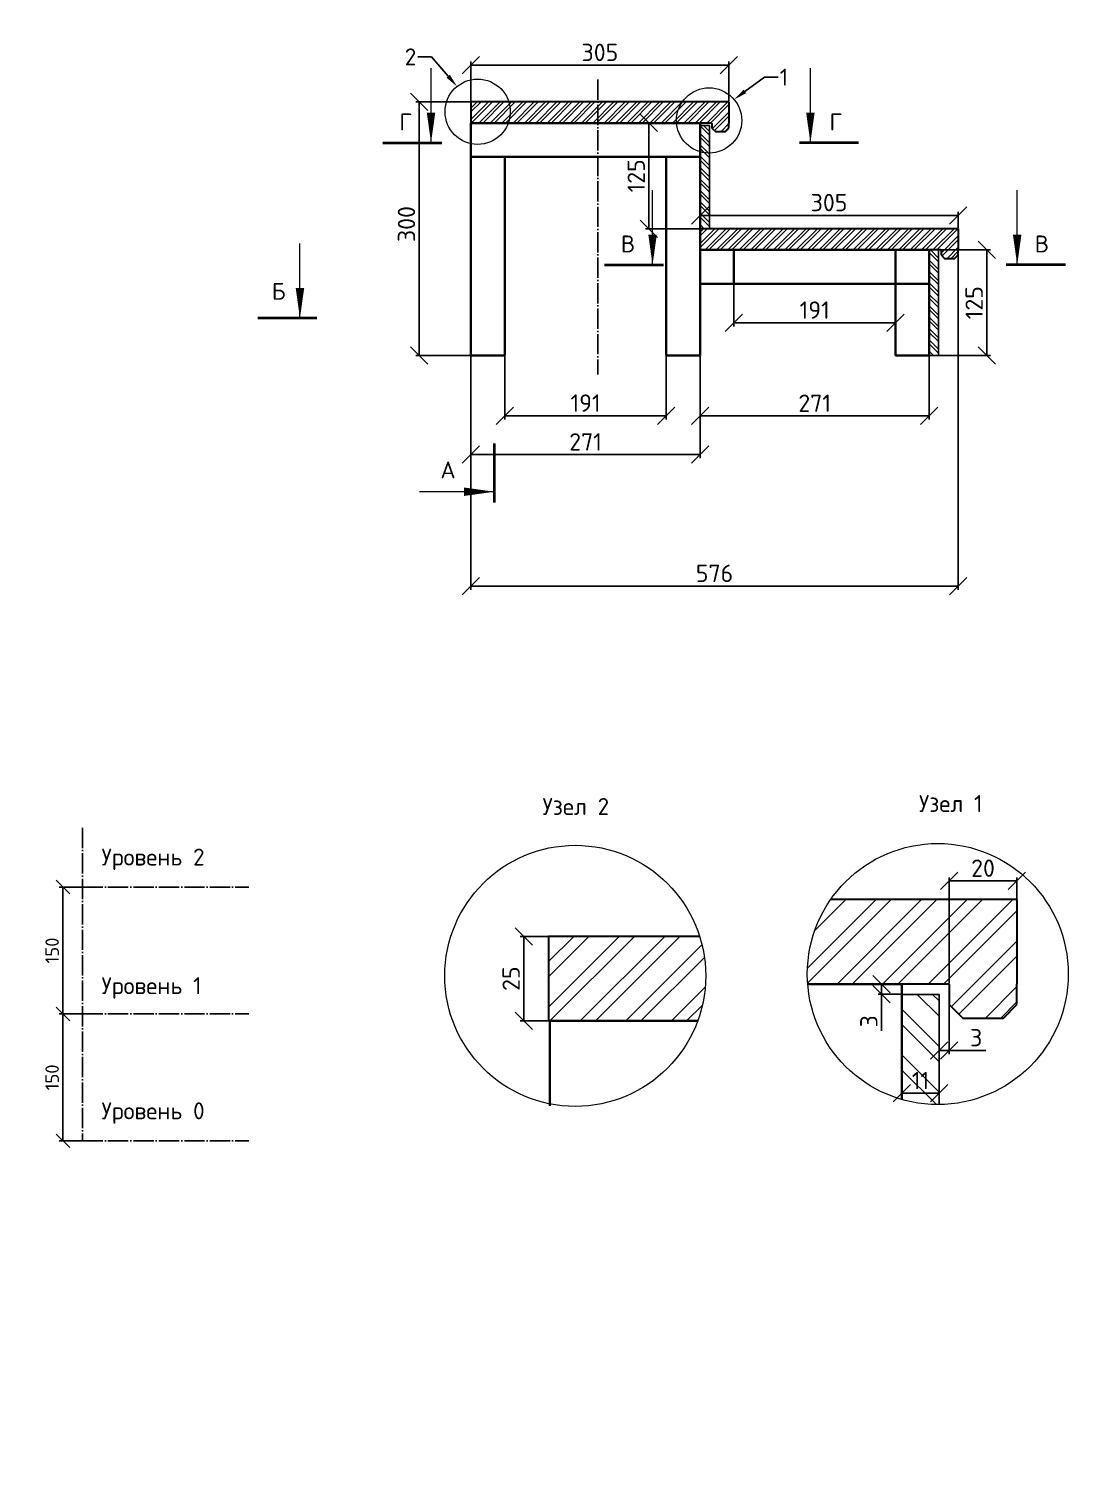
# Model space of a CAD drawing. Header units: millimetres. Extents: x 63961 to 279437, y 165795 to 374915.
# Drawn here: x 106337 to 107568, y 172571 to 174286 of the extents above; entities that cross this region are included whole.
import ezdxf
from ezdxf import colors
from ezdxf.entities.mleader import LeaderData, LeaderLine
from ezdxf.math import Vec2, Vec3

# ---------------------------------------------------------------- set-up
doc = ezdxf.new("R2010")
doc.units = ezdxf.units.MM
doc.linetypes.add('ACAD_ISO04W100', pattern=[30, 24, -3, 0, -3])
for name, color, linetype in [('Доска МПК 11х145х3000', 32, 'Continuous'), ('Заливка доски', 32, 'Continuous'), ('Заливка ступени', 52, 'Continuous'), ('Оси', 120, 'ACAD_ISO04W100')]:
    doc.layers.add(name, color=color, linetype=linetype)
for name, color, linetype, lineweight in [('Профиль 40x40', 220, 'Continuous', 35), ('Размеры', 150, 'Continuous', 0), ('Ступень СМ305', 52, 'Continuous', 30)]:
    doc.layers.add(name, color=color, linetype=linetype, lineweight=lineweight)
doc.styles.get("Standard").update_dxf_attribs({"font": 'isocpeur.ttf'})
doc.dimstyles.new('Копия Аннотативный', dxfattribs={"dimscale": 0, "dimtxt": 20.5, "dimasz": 20.5, "dimexe": 4.25, "dimexo": 0.625, "dimgap": 4.625, "dimtad": 1, "dimtxsty": 'Standard', "dimblk": 'OBLIQUE', "dimcen": 20.5, "dimclrd": 256, "dimclrt": 256, "dimadec": 0, "dimazin": 0, "dimtfac": 1, "dimtmove": 0, "dimatfit": 3, "dimfxl": 1, "dimtfillclr": 4, "dimarcsym": 0})

# ---------------------------------------------------------------- blocks, each defined once
blk = doc.blocks.new('Ступень из ДПК CM 305')
at = {"layer": 'Ступень СМ305'}
for p, q in [((103547.4, 186120.8), (103242.4, 186120.8)), ((103242.4, 186120.8), (103242.4, 186095.8)), ((103547.4, 186120.8), (103547.4, 186095.8)), ((103527.4, 186095.8), (103242.4, 186095.8)), ((103527.4, 186095.8), (103524.4, 186095.8)), ((103527.4, 186095.8), (103527.4, 186089.8)), ((103547.4, 186089.8), (103547.4, 186095.8)), ((103527.4, 186089.8), (103531.4, 186085.8)), ((103531.4, 186085.8), (103543.4, 186085.8)), ((103543.4, 186085.8), (103547.4, 186089.8))]:
    blk.add_line(p, q, dxfattribs=at)
blk = doc.blocks.new('_Oblique')
at = {"color": 0, "linetype": 'ByBlock', "lineweight": -2}
blk.add_line((-0.5, -0.5), (0.5, 0.5), dxfattribs=at)
blk = doc.blocks.new('*D19')
at = {"layer": 'Defpoints', "color": 0, "transparency": 16777216}
for p in [(106859.3, 174200.2), (106798.1, 173900.2), (106859.3, 173900.2)]:
    blk.add_point(p, dxfattribs=at)
at = {"layer": 'Размеры', "color": 0, "lineweight": -2, "transparency": 16777216}
for p, q in [((106858.7, 174200.2), (106793.9, 174200.2)), ((106858.7, 173900.2), (106793.9, 173900.2))]:
    blk.add_line(p, q, dxfattribs=at)
at = {"layer": 'Размеры', "lineweight": -2, "transparency": 16777216}
blk.add_line((106798.1, 174200.2), (106798.1, 173900.2), dxfattribs=at)
at = {"layer": 'Размеры', "lineweight": -2, "transparency": 16777216, "xscale": 20.5, "yscale": 20.5, "zscale": 20.5}
for p, rotation in [((106798.1, 174200.2), 90), ((106798.1, 173900.2), 270)]:
    blk.add_blockref('_Oblique', p, dxfattribs=dict(at, rotation=rotation))
at = {"layer": 'Размеры', "transparency": 16777216, "insert": (106783, 174055.7), "char_height": 20.5, "attachment_point": 5, "rotation": 90}
blk.add_mtext('300', dxfattribs=at)
blk = doc.blocks.new('*D20')
at = {"layer": 'Defpoints', "color": 0, "transparency": 16777216}
for p in [(107164.3, 174243.5), (106859.3, 174200.2), (107164.3, 174200.2)]:
    blk.add_point(p, dxfattribs=at)
at = {"layer": 'Размеры', "color": 0, "lineweight": -2, "transparency": 16777216}
for p, q in [((106859.3, 174200.8), (106859.3, 174247.8)), ((107164.3, 174200.8), (107164.3, 174247.8))]:
    blk.add_line(p, q, dxfattribs=at)
at = {"layer": 'Размеры', "lineweight": -2, "transparency": 16777216}
blk.add_line((106859.3, 174243.5), (107164.3, 174243.5), dxfattribs=at)
at = {"layer": 'Размеры', "lineweight": -2, "transparency": 16777216, "xscale": 20.5, "yscale": 20.5, "zscale": 20.5, "rotation": 180}
blk.add_blockref('_Oblique', (106859.3, 174243.5), dxfattribs=at)
at = {"layer": 'Размеры', "lineweight": -2, "transparency": 16777216, "xscale": 20.5, "yscale": 20.5, "zscale": 20.5}
blk.add_blockref('_Oblique', (107164.3, 174243.5), dxfattribs=at)
at = {"layer": 'Размеры', "transparency": 16777216, "insert": (107011.8, 174258.6), "char_height": 20.5, "attachment_point": 5}
blk.add_mtext('305', dxfattribs=at)
blk = doc.blocks.new('*D21')
at = {"layer": 'Defpoints', "color": 0, "transparency": 16777216}
for p in [(107435.3, 174066), (107130.3, 174050.2), (107435.3, 174050.2)]:
    blk.add_point(p, dxfattribs=at)
at = {"layer": 'Размеры', "color": 0, "lineweight": -2, "transparency": 16777216}
for p, q in [((107130.3, 174050.8), (107130.3, 174070.3)), ((107435.3, 174050.8), (107435.3, 174070.3))]:
    blk.add_line(p, q, dxfattribs=at)
at = {"layer": 'Размеры', "lineweight": -2, "transparency": 16777216}
blk.add_line((107130.3, 174066), (107435.3, 174066), dxfattribs=at)
at = {"layer": 'Размеры', "lineweight": -2, "transparency": 16777216, "xscale": 20.5, "yscale": 20.5, "zscale": 20.5, "rotation": 180}
blk.add_blockref('_Oblique', (107130.3, 174066), dxfattribs=at)
at = {"layer": 'Размеры', "lineweight": -2, "transparency": 16777216, "xscale": 20.5, "yscale": 20.5, "zscale": 20.5}
blk.add_blockref('_Oblique', (107435.3, 174066), dxfattribs=at)
at = {"layer": 'Размеры', "transparency": 16777216, "insert": (107282.8, 174081.1), "char_height": 20.5, "attachment_point": 5}
blk.add_mtext('305', dxfattribs=at)
blk = doc.blocks.new('*D22')
at = {"layer": 'Defpoints', "color": 0, "transparency": 16777216}
for p in [(107401.3, 174025.2), (107401.3, 173900.2), (107469.5, 173900.2)]:
    blk.add_point(p, dxfattribs=at)
at = {"layer": 'Размеры', "color": 0, "lineweight": -2, "transparency": 16777216}
for p, q in [((107401.9, 174025.2), (107473.8, 174025.2)), ((107401.9, 173900.2), (107473.8, 173900.2))]:
    blk.add_line(p, q, dxfattribs=at)
at = {"layer": 'Размеры', "lineweight": -2, "transparency": 16777216}
blk.add_line((107469.5, 174025.2), (107469.5, 173900.2), dxfattribs=at)
at = {"layer": 'Размеры', "lineweight": -2, "transparency": 16777216, "xscale": 20.5, "yscale": 20.5, "zscale": 20.5}
for p, rotation in [((107469.5, 174025.2), 90), ((107469.5, 173900.2), 270)]:
    blk.add_blockref('_Oblique', p, dxfattribs=dict(at, rotation=rotation))
at = {"layer": 'Размеры', "transparency": 16777216, "insert": (107454.4, 173962.7), "char_height": 20.5, "attachment_point": 5, "rotation": 90}
blk.add_mtext('125', dxfattribs=at)
blk = doc.blocks.new('*D23')
at = {"layer": 'Defpoints', "color": 0, "transparency": 16777216}
for p in [(107130.3, 174175.2), (107069.7, 174050.2), (107130.3, 174050.2)]:
    blk.add_point(p, dxfattribs=at)
at = {"layer": 'Размеры', "color": 0, "lineweight": -2, "transparency": 16777216}
for p, q in [((107129.7, 174175.2), (107065.5, 174175.2)), ((107129.7, 174050.2), (107065.5, 174050.2))]:
    blk.add_line(p, q, dxfattribs=at)
at = {"layer": 'Размеры', "lineweight": -2, "transparency": 16777216}
blk.add_line((107069.7, 174175.2), (107069.7, 174050.2), dxfattribs=at)
at = {"layer": 'Размеры', "lineweight": -2, "transparency": 16777216, "xscale": 20.5, "yscale": 20.5, "zscale": 20.5}
for p, rotation in [((107069.7, 174175.2), 90), ((107069.7, 174050.2), 270)]:
    blk.add_blockref('_Oblique', p, dxfattribs=dict(at, rotation=rotation))
at = {"layer": 'Размеры', "transparency": 16777216, "insert": (107054.7, 174112.7), "char_height": 20.5, "attachment_point": 5, "rotation": 90}
blk.add_mtext('125', dxfattribs=at)
blk = doc.blocks.new('*D24')
at = {"layer": 'Defpoints', "color": 0, "transparency": 16777216}
for p in [(107345, 173145.2), (107368.9, 173157.2), (107368.9, 173145.2)]:
    blk.add_point(p, dxfattribs=at)
at = {"layer": 'Размеры', "color": 0, "lineweight": -2, "transparency": 16777216}
for p, q in [((107368.3, 173157.2), (107340.7, 173157.2)), ((107368.3, 173145.2), (107340.7, 173145.2))]:
    blk.add_line(p, q, dxfattribs=at)
at = {"layer": 'Размеры', "lineweight": -2, "transparency": 16777216}
for p, q in [((107345, 173157.2), (107345, 173145.2)), ((107345, 173145.2), (107345, 173102))]:
    blk.add_line(p, q, dxfattribs=at)
at = {"layer": 'Размеры', "lineweight": -2, "transparency": 16777216, "xscale": 20.5, "yscale": 20.5, "zscale": 20.5}
for p, rotation in [((107345, 173157.2), 90), ((107345, 173145.2), 270)]:
    blk.add_blockref('_Oblique', p, dxfattribs=dict(at, rotation=rotation))
at = {"layer": 'Размеры', "transparency": 16777216, "insert": (107329.9, 173113.3), "char_height": 20.5, "attachment_point": 5, "rotation": 90}
blk.add_mtext('3', dxfattribs=at)
blk = doc.blocks.new('*D38')
at = {"layer": 'Defpoints', "color": 0, "transparency": 16777216}
for p in [(107412.9, 173145.2), (107424.9, 173145.2), (107424.9, 173078.9)]:
    blk.add_point(p, dxfattribs=at)
at = {"layer": 'Размеры', "color": 0, "lineweight": -2, "transparency": 16777216}
for p, q in [((107412.9, 173144.5), (107412.9, 173074.6)), ((107424.9, 173144.5), (107424.9, 173074.6))]:
    blk.add_line(p, q, dxfattribs=at)
at = {"layer": 'Размеры', "lineweight": -2, "transparency": 16777216}
for p, q in [((107412.9, 173078.9), (107424.9, 173078.9)), ((107424.9, 173078.9), (107468.1, 173078.9))]:
    blk.add_line(p, q, dxfattribs=at)
at = {"layer": 'Размеры', "lineweight": -2, "transparency": 16777216, "xscale": 20.5, "yscale": 20.5, "zscale": 20.5, "rotation": 180}
blk.add_blockref('_Oblique', (107412.9, 173078.9), dxfattribs=at)
at = {"layer": 'Размеры', "lineweight": -2, "transparency": 16777216, "xscale": 20.5, "yscale": 20.5, "zscale": 20.5}
blk.add_blockref('_Oblique', (107424.9, 173078.9), dxfattribs=at)
at = {"layer": 'Размеры', "transparency": 16777216, "insert": (107456.8, 173094), "char_height": 20.5, "attachment_point": 5}
blk.add_mtext('3', dxfattribs=at)
blk = doc.blocks.new('*D39')
at = {"layer": 'Defpoints', "color": 0, "transparency": 16777216}
for p in [(106921.9, 173213.7), (106951, 173213.7), (106951, 173113.7)]:
    blk.add_point(p, dxfattribs=at)
at = {"layer": 'Размеры', "color": 0, "lineweight": -2, "transparency": 16777216}
for p, q in [((106950.4, 173213.7), (106917.6, 173213.7)), ((106950.4, 173113.7), (106917.6, 173113.7))]:
    blk.add_line(p, q, dxfattribs=at)
at = {"layer": 'Размеры', "lineweight": -2, "transparency": 16777216}
blk.add_line((106921.9, 173113.7), (106921.9, 173213.7), dxfattribs=at)
at = {"layer": 'Размеры', "lineweight": -2, "transparency": 16777216, "xscale": 20.5, "yscale": 20.5, "zscale": 20.5}
for p, rotation in [((106921.9, 173213.7), 90), ((106921.9, 173113.7), 270)]:
    blk.add_blockref('_Oblique', p, dxfattribs=dict(at, rotation=rotation))
at = {"layer": 'Размеры', "transparency": 16777216, "insert": (106906.8, 173163.7), "char_height": 20.5, "attachment_point": 5, "rotation": 90}
blk.add_mtext('25', dxfattribs=at)
blk = doc.blocks.new('*D40')
at = {"layer": 'Defpoints', "color": 0, "transparency": 16777216}
for p in [(107424.9, 173279.2), (107504.9, 173257.2), (107424.9, 173157.2)]:
    blk.add_point(p, dxfattribs=at)
at = {"layer": 'Размеры', "color": 0, "lineweight": -2, "transparency": 16777216}
for p, q in [((107424.9, 173157.8), (107424.9, 173283.4)), ((107504.9, 173257.8), (107504.9, 173283.4))]:
    blk.add_line(p, q, dxfattribs=at)
at = {"layer": 'Размеры', "lineweight": -2, "transparency": 16777216}
blk.add_line((107504.9, 173279.2), (107424.9, 173279.2), dxfattribs=at)
at = {"layer": 'Размеры', "lineweight": -2, "transparency": 16777216, "xscale": 20.5, "yscale": 20.5, "zscale": 20.5, "rotation": 180}
blk.add_blockref('_Oblique', (107424.9, 173279.2), dxfattribs=at)
at = {"layer": 'Размеры', "lineweight": -2, "transparency": 16777216, "xscale": 20.5, "yscale": 20.5, "zscale": 20.5}
blk.add_blockref('_Oblique', (107504.9, 173279.2), dxfattribs=at)
at = {"layer": 'Размеры', "transparency": 16777216, "insert": (107464.9, 173294.3), "char_height": 20.5, "attachment_point": 5}
blk.add_mtext('20', dxfattribs=at)
blk = doc.blocks.new('*D41')
at = {"layer": 'Defpoints', "color": 0, "transparency": 16777216}
for p in [(107412.9, 173028.4), (107368.9, 173020.8), (107412.9, 173020.5)]:
    blk.add_point(p, dxfattribs=at)
at = {"layer": 'Размеры', "color": 0, "lineweight": -2, "transparency": 16777216}
for p, q in [((107368.9, 173021.4), (107368.9, 173032.6)), ((107412.9, 173021.1), (107412.9, 173032.6))]:
    blk.add_line(p, q, dxfattribs=at)
at = {"layer": 'Размеры', "lineweight": -2, "transparency": 16777216}
blk.add_line((107368.9, 173028.4), (107412.9, 173028.4), dxfattribs=at)
at = {"layer": 'Размеры', "lineweight": -2, "transparency": 16777216, "xscale": 20.5, "yscale": 20.5, "zscale": 20.5, "rotation": 180}
blk.add_blockref('_Oblique', (107368.9, 173028.4), dxfattribs=at)
at = {"layer": 'Размеры', "lineweight": -2, "transparency": 16777216, "xscale": 20.5, "yscale": 20.5, "zscale": 20.5}
blk.add_blockref('_Oblique', (107412.9, 173028.4), dxfattribs=at)
at = {"layer": 'Размеры', "transparency": 16777216, "insert": (107390.9, 173043.3), "char_height": 20.5, "attachment_point": 5}
blk.add_mtext('11', dxfattribs=at)
blk = doc.blocks.new('*D42')
at = {"layer": 'Defpoints', "color": 0, "transparency": 16777216}
for p in [(106899.3, 173900.2), (107090.3, 173900.2), (107090.3, 173829)]:
    blk.add_point(p, dxfattribs=at)
at = {"layer": 'Размеры', "color": 0, "lineweight": -2, "transparency": 16777216}
for p, q in [((106899.3, 173899.5), (106899.3, 173824.7)), ((107090.3, 173899.5), (107090.3, 173824.7))]:
    blk.add_line(p, q, dxfattribs=at)
at = {"layer": 'Размеры', "lineweight": -2, "transparency": 16777216}
blk.add_line((106899.3, 173829), (107090.3, 173829), dxfattribs=at)
at = {"layer": 'Размеры', "lineweight": -2, "transparency": 16777216, "xscale": 20.5, "yscale": 20.5, "zscale": 20.5, "rotation": 180}
blk.add_blockref('_Oblique', (106899.3, 173829), dxfattribs=at)
at = {"layer": 'Размеры', "lineweight": -2, "transparency": 16777216, "xscale": 20.5, "yscale": 20.5, "zscale": 20.5}
blk.add_blockref('_Oblique', (107090.3, 173829), dxfattribs=at)
at = {"layer": 'Размеры', "transparency": 16777216, "insert": (106994.8, 173844.1), "char_height": 20.5, "attachment_point": 5}
blk.add_mtext('191', dxfattribs=at)
blk = doc.blocks.new('*D27')
at = {"layer": 'Defpoints', "color": 0, "transparency": 16777216}
for p in [(107435.3, 174050.2), (106859.3, 173900.2), (107435.3, 173627.7)]:
    blk.add_point(p, dxfattribs=at)
at = {"layer": 'Размеры', "color": 0, "lineweight": -2, "transparency": 16777216}
for p, q in [((107435.3, 174049.5), (107435.3, 173623.4)), ((106859.3, 173899.5), (106859.3, 173623.4))]:
    blk.add_line(p, q, dxfattribs=at)
at = {"layer": 'Размеры', "lineweight": -2, "transparency": 16777216}
blk.add_line((106859.3, 173627.7), (107435.3, 173627.7), dxfattribs=at)
at = {"layer": 'Размеры', "lineweight": -2, "transparency": 16777216, "xscale": 20.5, "yscale": 20.5, "zscale": 20.5, "rotation": 180}
blk.add_blockref('_Oblique', (106859.3, 173627.7), dxfattribs=at)
at = {"layer": 'Размеры', "lineweight": -2, "transparency": 16777216, "xscale": 20.5, "yscale": 20.5, "zscale": 20.5}
blk.add_blockref('_Oblique', (107435.3, 173627.7), dxfattribs=at)
at = {"layer": 'Размеры', "transparency": 16777216, "insert": (107147.3, 173642.8), "char_height": 20.5, "attachment_point": 5}
blk.add_mtext('576', dxfattribs=at)
blk = doc.blocks.new('*D28')
at = {"layer": 'Defpoints', "color": 0, "transparency": 16777216}
for p in [(107130.3, 173900.2), (107401.3, 173900.2), (107401.3, 173829)]:
    blk.add_point(p, dxfattribs=at)
at = {"layer": 'Размеры', "color": 0, "lineweight": -2, "transparency": 16777216}
for p, q in [((107130.3, 173899.5), (107130.3, 173824.7)), ((107401.3, 173899.5), (107401.3, 173824.7))]:
    blk.add_line(p, q, dxfattribs=at)
at = {"layer": 'Размеры', "lineweight": -2, "transparency": 16777216}
blk.add_line((107130.3, 173829), (107401.3, 173829), dxfattribs=at)
at = {"layer": 'Размеры', "lineweight": -2, "transparency": 16777216, "xscale": 20.5, "yscale": 20.5, "zscale": 20.5, "rotation": 180}
blk.add_blockref('_Oblique', (107130.3, 173829), dxfattribs=at)
at = {"layer": 'Размеры', "lineweight": -2, "transparency": 16777216, "xscale": 20.5, "yscale": 20.5, "zscale": 20.5}
blk.add_blockref('_Oblique', (107401.3, 173829), dxfattribs=at)
at = {"layer": 'Размеры', "transparency": 16777216, "insert": (107265.8, 173843.9), "char_height": 20.5, "attachment_point": 5}
blk.add_mtext('271', dxfattribs=at)
blk = doc.blocks.new('*D34')
at = {"layer": 'Defpoints', "color": 0, "transparency": 16777216}
for p in [(106399.9, 173272), (106376.7, 173122), (106399.9, 173122)]:
    blk.add_point(p, dxfattribs=at)
at = {"layer": 'Размеры', "color": 0, "lineweight": -2, "transparency": 16777216}
for p, q in [((106399.2, 173272), (106372.4, 173272)), ((106399.2, 173122), (106372.4, 173122))]:
    blk.add_line(p, q, dxfattribs=at)
at = {"layer": 'Размеры', "lineweight": -2, "transparency": 16777216}
blk.add_line((106376.7, 173272), (106376.7, 173122), dxfattribs=at)
at = {"layer": 'Размеры', "lineweight": -2, "transparency": 16777216, "xscale": 16, "yscale": 16, "zscale": 16}
for p, rotation in [((106376.7, 173272), 90), ((106376.7, 173122), 270)]:
    blk.add_blockref('_Oblique', p, dxfattribs=dict(at, rotation=rotation))
at = {"layer": 'Размеры', "transparency": 16777216, "insert": (106363.9, 173197), "char_height": 16, "attachment_point": 5, "rotation": 90}
blk.add_mtext('150', dxfattribs=at)
blk = doc.blocks.new('*D35')
at = {"layer": 'Defpoints', "color": 0, "transparency": 16777216}
for p in [(106399.2, 173122), (106376.7, 172972), (106399.9, 172972)]:
    blk.add_point(p, dxfattribs=at)
at = {"layer": 'Размеры', "color": 0, "lineweight": -2, "transparency": 16777216}
for p, q in [((106398.6, 173122), (106372.4, 173122)), ((106399.2, 172972), (106372.4, 172972))]:
    blk.add_line(p, q, dxfattribs=at)
at = {"layer": 'Размеры', "lineweight": -2, "transparency": 16777216}
blk.add_line((106376.7, 173122), (106376.7, 172972), dxfattribs=at)
at = {"layer": 'Размеры', "lineweight": -2, "transparency": 16777216, "xscale": 16, "yscale": 16, "zscale": 16}
for p, rotation in [((106376.7, 173122), 90), ((106376.7, 172972), 270)]:
    blk.add_blockref('_Oblique', p, dxfattribs=dict(at, rotation=rotation))
at = {"layer": 'Размеры', "transparency": 16777216, "insert": (106363.9, 173047), "char_height": 16, "attachment_point": 5, "rotation": 90}
blk.add_mtext('150', dxfattribs=at)
blk = doc.blocks.new('*D37')
at = {"layer": 'Defpoints', "color": 0, "transparency": 16777216}
for p in [(106859.3, 173900.2), (107130.3, 173900.2), (107130.3, 173783.3)]:
    blk.add_point(p, dxfattribs=at)
at = {"layer": 'Размеры', "color": 0, "lineweight": -2, "transparency": 16777216}
for p, q in [((106859.3, 173899.5), (106859.3, 173779.1)), ((107130.3, 173899.5), (107130.3, 173779.1))]:
    blk.add_line(p, q, dxfattribs=at)
at = {"layer": 'Размеры', "lineweight": -2, "transparency": 16777216}
blk.add_line((106859.3, 173783.3), (107130.3, 173783.3), dxfattribs=at)
at = {"layer": 'Размеры', "lineweight": -2, "transparency": 16777216, "xscale": 20.5, "yscale": 20.5, "zscale": 20.5, "rotation": 180}
blk.add_blockref('_Oblique', (106859.3, 173783.3), dxfattribs=at)
at = {"layer": 'Размеры', "lineweight": -2, "transparency": 16777216, "xscale": 20.5, "yscale": 20.5, "zscale": 20.5}
blk.add_blockref('_Oblique', (107130.3, 173783.3), dxfattribs=at)
at = {"layer": 'Размеры', "transparency": 16777216, "insert": (106994.8, 173798.2), "char_height": 20.5, "attachment_point": 5}
blk.add_mtext('271', dxfattribs=at)
blk = doc.blocks.new('*D118')
at = {"layer": 'Defpoints', "color": 0, "transparency": 16777216}
for p in [(107170.3, 173985.2), (107361.3, 173985.2), (107361.3, 173938.9)]:
    blk.add_point(p, dxfattribs=at)
at = {"layer": 'Размеры', "color": 0, "lineweight": -2, "transparency": 16777216}
for p, q in [((107170.3, 173984.5), (107170.3, 173934.6)), ((107361.3, 173984.5), (107361.3, 173934.6))]:
    blk.add_line(p, q, dxfattribs=at)
at = {"layer": 'Размеры', "lineweight": -2, "transparency": 16777216}
blk.add_line((107170.3, 173938.9), (107361.3, 173938.9), dxfattribs=at)
at = {"layer": 'Размеры', "lineweight": -2, "transparency": 16777216, "xscale": 20.5, "yscale": 20.5, "zscale": 20.5, "rotation": 180}
blk.add_blockref('_Oblique', (107170.3, 173938.9), dxfattribs=at)
at = {"layer": 'Размеры', "lineweight": -2, "transparency": 16777216, "xscale": 20.5, "yscale": 20.5, "zscale": 20.5}
blk.add_blockref('_Oblique', (107361.3, 173938.9), dxfattribs=at)
at = {"layer": 'Размеры', "transparency": 16777216, "insert": (107265.8, 173954), "char_height": 20.5, "attachment_point": 5}
blk.add_mtext('191', dxfattribs=at)

msp = doc.modelspace()

# ---------------------------------------------------------------- hatches: boundary and pattern name
at = {"layer": 'Заливка доски'}
h = msp.add_hatch(dxfattribs=at)
h.set_pattern_fill('ANSI32', color=256, angle=90)
h.paths.add_polyline_path([(104765.469, 173243.952), (104754.469, 173243.952), (104754.469, 172971.952), (104765.469, 172971.952)])
h.paths.add_polyline_path([(106254.469, 173243.952), (106243.469, 173243.952), (106243.469, 172971.952), (106254.469, 172971.952)])
h.paths.add_polyline_path([(106993.256, 174900.297), (107795.671, 174900.297), (107795.671, 174941.511), (106993.256, 174941.511)], flags=9)
h.paths.add_polyline_path([(106990.243, 175484.116), (107792.658, 175484.116), (107792.658, 175525.331), (106990.243, 175525.331)], flags=9)
h.paths.add_polyline_path([(105703.941, 170385.078), (108384.923, 170385.078), (108384.923, 170804.551), (105703.941, 170804.551)], flags=9)
h.paths.add_polyline_path([(105720.086, 170083.213), (105799.431, 170083.213), (105799.431, 170144.195), (105720.086, 170144.195)], flags=9)
h.paths.add_polyline_path([(108459.569, 169649.009), (108640.423, 169649.009), (108640.423, 169734.785), (108459.569, 169734.785)], flags=9)
h.paths.add_polyline_path([(107068.373, 169920.708), (108392.127, 169920.708), (108392.127, 170094.438), (107068.373, 170094.438)], flags=9)
h.paths.add_polyline_path([(107970.16, 169645.573), (108050.34, 169645.573), (108050.34, 169729.573), (107970.16, 169729.573)], flags=9)
h.paths.add_polyline_path([(106977.208, 169621.74), (107683.292, 169621.74), (107683.292, 169736.788), (106977.208, 169736.788)], flags=9)
h.paths.add_polyline_path([(108042.777, 169340.187), (108512.395, 169340.187), (108512.395, 169417.909), (108042.777, 169417.909)], flags=9)
h.paths.add_polyline_path([(106610.12, 169576.679), (106770.379, 169576.679), (106770.379, 169637.948), (106610.12, 169637.948)], flags=9)
h.paths.add_polyline_path([(106610.12, 169656.679), (106770.379, 169656.679), (106770.379, 169717.948), (106610.12, 169717.948)], flags=9)
h.paths.add_polyline_path([(106025.103, 169573.836), (106345.173, 169573.836), (106345.173, 169628.72), (106025.103, 169628.72)], flags=9)
h.paths.add_polyline_path([(106022.604, 169641.343), (106341.091, 169641.343), (106341.091, 169711.219), (106022.604, 169711.219)], flags=9)
h.paths.add_polyline_path([(105187.62, 175487.311), (105743.063, 175487.311), (105743.063, 175528.526), (105187.62, 175528.526)], flags=9)
h.paths.add_polyline_path([(105237.395, 174998.596), (105792.265, 174998.596), (105792.265, 175039.81), (105237.395, 175039.81)], flags=9)
h.paths.add_polyline_path([(107029.518, 174011.252), (107058.153, 174011.252), (107058.153, 174052.466), (107029.518, 174052.466)], flags=9)
h.paths.add_polyline_path([(106769.546, 174155.525), (106798.468, 174155.525), (106798.468, 174196.739), (106769.546, 174196.739)], flags=9)
h.paths.add_polyline_path([(107275.268, 174155.525), (107304.191, 174155.525), (107304.191, 174196.739), (107275.268, 174196.739)], flags=9)
h.paths.add_polyline_path([(107520.652, 174011.252), (107549.287, 174011.252), (107549.287, 174052.466), (107520.652, 174052.466)], flags=9)
h.paths.add_polyline_path([(105237.995, 174257.073), (105792.265, 174257.073), (105792.265, 174298.287), (105237.995, 174298.287)], flags=9)
h.paths.add_polyline_path([(107597.8, 173953.924), (107626.136, 173953.924), (107626.136, 173995.139), (107597.8, 173995.139)], flags=9)
h.paths.add_polyline_path([(106617.763, 173955.32), (106646.099, 173955.32), (106646.099, 173996.534), (106617.763, 173996.534)], flags=9)
h.paths.add_polyline_path([(106415.915, 172985.499), (106561.229, 172985.499), (106561.229, 173023.95), (106415.915, 173023.95)], flags=9)
h.paths.add_polyline_path([(106415.915, 173133.426), (106561.229, 173133.426), (106561.229, 173171.877), (106415.915, 173171.877)], flags=9)
h.paths.add_polyline_path([(106415.915, 173285.499), (106561.229, 173285.499), (106561.229, 173323.95), (106415.915, 173323.95)], flags=9)
h.paths.add_polyline_path([(106817.433, 173744.139), (106846.151, 173744.139), (106846.151, 173785.353), (106817.433, 173785.353)], flags=9)
h.paths.add_polyline_path([(106814.183, 174355.13), (106842.901, 174355.13), (106842.901, 174396.345), (106814.183, 174396.345)], flags=9)
h.paths.add_polyline_path([(105381.883, 173429.597), (105537.176, 173429.597), (105537.176, 173470.811), (105381.883, 173470.811)], flags=9)
h.paths.add_polyline_path([(107378.716, 173349.692), (107474.419, 173349.692), (107474.419, 173390.906), (107378.716, 173390.906)], flags=9)
h.paths.add_polyline_path([(106933.479, 173346.201), (107029.181, 173346.201), (107029.181, 173387.415), (106933.479, 173387.415)], flags=9)
h.paths.add_polyline_path([(107108.394, 174317.702), (107251.586, 174317.702), (107251.586, 174357.238), (107108.394, 174357.238)], flags=9)
h.paths.add_polyline_path([(107675.317, 173913.703), (107820.631, 173913.703), (107820.631, 173952.155), (107675.317, 173952.155)], flags=9)
h.paths.add_polyline_path([(107675.317, 174061.63), (107820.631, 174061.63), (107820.631, 174100.081), (107675.317, 174100.081)], flags=9)
h.paths.add_polyline_path([(107675.317, 174213.703), (107820.631, 174213.703), (107820.631, 174252.155), (107675.317, 174252.155)], flags=9)
h.paths.add_polyline_path([(108357.089, 169499.188), (108543.411, 169499.188), (108543.411, 169555.33), (108357.089, 169555.33)], flags=9)
h.paths.add_polyline_path([(107985.04, 169499.188), (108115.459, 169499.188), (108115.459, 169555.33), (107985.04, 169555.33)], flags=9)
h.paths.add_polyline_path([(108426.706, 169819), (108665.793, 169819), (108665.793, 169876.421), (108426.706, 169876.421)], flags=9)
h.paths.add_polyline_path([(108181.191, 169819.22), (108351.309, 169819.22), (108351.309, 169875.323), (108181.191, 169875.323)], flags=9)
h.paths.add_polyline_path([(107950.751, 169819.188), (108069.749, 169819.188), (108069.749, 169875.33), (107950.751, 169875.33)], flags=9)
h.paths.add_polyline_path([(106630.146, 170054.241), (106750.354, 170054.241), (106750.354, 170113.439), (106630.146, 170113.439)], flags=9)
h.paths.add_polyline_path([(106420.755, 170055.36), (106559.745, 170055.36), (106559.745, 170113.215), (106420.755, 170113.215)], flags=9)
h.paths.add_polyline_path([(106077.704, 170051.813), (106294.796, 170051.813), (106294.796, 170113.925), (106077.704, 170113.925)], flags=9)
h.paths.add_polyline_path([(105865.546, 170062.89), (105978.954, 170062.89), (105978.954, 170111.709), (105865.546, 170111.709)], flags=9)
h.paths.add_polyline_path([(105730.228, 170062.918), (105842.272, 170062.918), (105842.272, 170111.704), (105730.228, 170111.704)], flags=9)
h.paths.add_polyline_path([(105752.924, 169253.745), (105869.374, 169253.745), (105869.374, 169309.698), (105752.924, 169309.698)], flags=9)
h.paths.add_polyline_path([(105750.496, 169321.602), (105985.591, 169321.602), (105985.591, 169392.127), (105750.496, 169392.127)], flags=9)
h.paths.add_polyline_path([(105750.496, 169481.602), (105979.868, 169481.602), (105979.868, 169552.127), (105750.496, 169552.127)], flags=9)
h.paths.add_polyline_path([(105750.496, 169561.602), (105909.732, 169561.602), (105909.732, 169632.127), (105750.496, 169632.127)], flags=9)
h.paths.add_polyline_path([(105750.276, 169641.382), (105961.587, 169641.382), (105961.587, 169713.225), (105750.276, 169713.225)], flags=9)
h = msp.add_hatch(dxfattribs=at)
h.set_pattern_fill('ANSI32', color=256, angle=90)
h.paths.add_polyline_path([(107412.278, 174025.155), (107401.278, 174025.155), (107401.278, 173900.156), (107412.278, 173900.156)])
h.paths.add_polyline_path([(107130.278, 174050.155), (107141.278, 174050.155), (107141.278, 174172.156), (107130.278, 174172.156)])
at = {"layer": 'Заливка ступени', "true_color": 0xfff5e1}
h = msp.add_hatch(color=7, dxfattribs=at)
h.dxf.hatch_style = 1
h.paths.add_polyline_path([(108098.24, 174961.429), (106620.247, 174961.429), (106620.247, 174836.429), (108098.24, 174836.429)])
h.paths.add_polyline_path([(105678.872, 170465.85), (108534.07, 170465.85), (108534.07, 171154.581), (105678.872, 171154.581)], flags=9)
h.paths.add_polyline_path([(105720.086, 170083.213), (105799.431, 170083.213), (105799.431, 170144.195), (105720.086, 170144.195)], flags=9)
h.paths.add_polyline_path([(108459.569, 169649.009), (108640.423, 169649.009), (108640.423, 169734.785), (108459.569, 169734.785)], flags=9)
h.paths.add_polyline_path([(107068.373, 169920.708), (108392.127, 169920.708), (108392.127, 170094.438), (107068.373, 170094.438)], flags=9)
h.paths.add_polyline_path([(107970.16, 169645.573), (108050.34, 169645.573), (108050.34, 169729.573), (107970.16, 169729.573)], flags=9)
h.paths.add_polyline_path([(106977.208, 169621.74), (107683.292, 169621.74), (107683.292, 169736.788), (106977.208, 169736.788)], flags=9)
h.paths.add_polyline_path([(108042.777, 169340.187), (108512.395, 169340.187), (108512.395, 169417.909), (108042.777, 169417.909)], flags=9)
h.paths.add_polyline_path([(106610.12, 169576.679), (106770.379, 169576.679), (106770.379, 169637.948), (106610.12, 169637.948)], flags=9)
h.paths.add_polyline_path([(106610.12, 169656.679), (106770.379, 169656.679), (106770.379, 169717.948), (106610.12, 169717.948)], flags=9)
h.paths.add_polyline_path([(106025.103, 169573.836), (106345.173, 169573.836), (106345.173, 169628.72), (106025.103, 169628.72)], flags=9)
h.paths.add_polyline_path([(106022.604, 169641.343), (106341.091, 169641.343), (106341.091, 169711.219), (106022.604, 169711.219)], flags=9)
h.paths.add_polyline_path([(106415.915, 172985.499), (106561.229, 172985.499), (106561.229, 173023.95), (106415.915, 173023.95)], flags=9)
h.paths.add_polyline_path([(106415.915, 173133.426), (106561.229, 173133.426), (106561.229, 173171.877), (106415.915, 173171.877)], flags=9)
h.paths.add_polyline_path([(106415.915, 173285.499), (106561.229, 173285.499), (106561.229, 173323.95), (106415.915, 173323.95)], flags=9)
h.paths.add_polyline_path([(107675.317, 173913.703), (107820.631, 173913.703), (107820.631, 173952.155), (107675.317, 173952.155)], flags=9)
h.paths.add_polyline_path([(107675.317, 174061.63), (107820.631, 174061.63), (107820.631, 174100.081), (107675.317, 174100.081)], flags=9)
h.paths.add_polyline_path([(107675.317, 174213.703), (107820.631, 174213.703), (107820.631, 174252.155), (107675.317, 174252.155)], flags=9)
h.paths.add_polyline_path([(108357.089, 169499.188), (108543.411, 169499.188), (108543.411, 169555.33), (108357.089, 169555.33)], flags=9)
h.paths.add_polyline_path([(107985.04, 169499.188), (108115.459, 169499.188), (108115.459, 169555.33), (107985.04, 169555.33)], flags=9)
h.paths.add_polyline_path([(108426.706, 169819), (108665.793, 169819), (108665.793, 169876.421), (108426.706, 169876.421)], flags=9)
h.paths.add_polyline_path([(108181.191, 169819.22), (108351.309, 169819.22), (108351.309, 169875.323), (108181.191, 169875.323)], flags=9)
h.paths.add_polyline_path([(107950.751, 169819.188), (108069.749, 169819.188), (108069.749, 169875.33), (107950.751, 169875.33)], flags=9)
h.paths.add_polyline_path([(106630.146, 170054.241), (106750.354, 170054.241), (106750.354, 170113.439), (106630.146, 170113.439)], flags=9)
h.paths.add_polyline_path([(106420.755, 170055.36), (106559.745, 170055.36), (106559.745, 170113.215), (106420.755, 170113.215)], flags=9)
h.paths.add_polyline_path([(106077.704, 170051.813), (106294.796, 170051.813), (106294.796, 170113.925), (106077.704, 170113.925)], flags=9)
h.paths.add_polyline_path([(105865.546, 170062.89), (105978.954, 170062.89), (105978.954, 170111.709), (105865.546, 170111.709)], flags=9)
h.paths.add_polyline_path([(105730.228, 170062.918), (105842.272, 170062.918), (105842.272, 170111.704), (105730.228, 170111.704)], flags=9)
h.paths.add_polyline_path([(105752.924, 169253.745), (105869.374, 169253.745), (105869.374, 169309.698), (105752.924, 169309.698)], flags=9)
h.paths.add_polyline_path([(105750.496, 169321.602), (105985.591, 169321.602), (105985.591, 169392.127), (105750.496, 169392.127)], flags=9)
h.paths.add_polyline_path([(105750.496, 169481.602), (105979.868, 169481.602), (105979.868, 169552.127), (105750.496, 169552.127)], flags=9)
h.paths.add_polyline_path([(105750.496, 169561.602), (105909.732, 169561.602), (105909.732, 169632.127), (105750.496, 169632.127)], flags=9)
h.paths.add_polyline_path([(105750.276, 169641.382), (105961.587, 169641.382), (105961.587, 169713.225), (105750.276, 169713.225)], flags=9)
at = {"layer": 'Заливка ступени'}
h = msp.add_hatch(dxfattribs=at)
h.set_pattern_fill('ANSI32', color=256, angle=180)
h.set_pattern_definition([(225, (3381.5615, -11297.189), (6.7351921, -6.7351921), []), (225, (3377.071, -11297.189), (6.7351921, -6.7351921), [])])
h.paths.add_polyline_path([(107164.278, 174200.156), (106859.278, 174200.156), (106859.278, 174175.156), (107144.278, 174175.156), (107144.278, 174169.156), (107148.278, 174165.156), (107160.278, 174165.156), (107164.278, 174169.156), (107164.278, 174175.156)])
h.paths.add_polyline_path([(107435.278, 174050.155), (107130.278, 174050.155), (107130.278, 174025.155), (107415.278, 174025.155), (107415.278, 174019.155), (107419.278, 174015.155), (107431.278, 174015.155), (107435.278, 174019.155), (107435.278, 174025.155)])

# ---------------------------------------------------------------- linework, layer by layer
at = {"layer": 'Доска МПК 11х145х3000'}
for p, q in [((107130.278, 174175.156), (107130.278, 174050.155)), ((107130.278, 174172.156), (107141.278, 174172.156)), ((107141.278, 174172.156), (107141.278, 174050.155)), ((107141.278, 174050.155), (107130.278, 174050.155)), ((107401.278, 174025.155), (107401.278, 173900.156)), ((107401.278, 174025.155), (107412.278, 174025.155)), ((107412.278, 174025.155), (107412.278, 173900.156)), ((107412.278, 173900.156), (107401.278, 173900.156)), ((107368.927, 173157.162), (107368.927, 173020.815)), ((107368.927, 173145.162), (107412.927, 173145.162)), ((107412.927, 173145.162), (107412.927, 173014.86))]:
    msp.add_line(p, q, dxfattribs=at)
at = {"layer": 'Заливка доски', "linetype": 'Continuous'}
for p, q in [((107412.927, 173119.389), (107387.154, 173145.162)), ((107412.927, 173137.35), (107405.115, 173145.162)), ((107412.927, 173083.468), (107368.927, 173127.468)), ((107412.927, 173065.507), (107368.927, 173109.507)), ((107412.927, 173029.586), (107368.927, 173073.586)), ((107409.691, 173014.862), (107368.927, 173055.626))]:
    msp.add_line(p, q, dxfattribs=at)
at = {"layer": 'Заливка ступени', "linetype": 'Continuous'}
for p, q in [((107338.432, 173257.162), (107257.247, 173175.977)), ((107356.393, 173257.162), (107257.483, 173158.252)), ((107302.511, 173257.162), (107265.906, 173220.557)), ((107392.314, 173257.162), (107292.314, 173157.162)), ((107410.274, 173257.162), (107310.274, 173157.162)), ((107446.195, 173257.162), (107346.195, 173157.162)), ((107464.156, 173257.162), (107364.156, 173157.162)), ((107500.077, 173257.162), (107400.077, 173157.162)), ((107504.927, 173244.051), (107418.037, 173157.162)), ((106998.699, 173213.709), (106950.982, 173165.993)), ((107034.62, 173213.709), (106950.982, 173130.072)), ((106980.738, 173213.709), (106950.982, 173183.953)), ((107052.58, 173213.709), (106952.58, 173113.709)), ((107088.501, 173213.709), (106988.501, 173113.709)), ((107106.462, 173213.709), (107006.462, 173113.709)), ((107132.491, 173203.817), (107042.383, 173113.709)), ((107504.927, 173208.13), (107427.443, 173130.646)), ((107135.404, 173188.77), (107060.343, 173113.709)), ((107504.927, 173190.17), (107436.423, 173121.666)), ((107136.384, 173153.829), (107096.264, 173113.709)), ((107504.927, 173154.249), (107467.84, 173117.162)), ((107133.048, 173132.533), (107114.225, 173113.709)), ((107504.927, 173136.288), (107485.8, 173117.162))]:
    msp.add_line(p, q, dxfattribs=at)
at = {"layer": 'Оси'}
for p, q in [((107009.278, 174226.737), (107009.278, 173877.843)), ((106399.866, 173342.002), (106399.866, 172971.952)), ((106399.866, 173271.952), (106596.73, 173271.952)), ((106399.866, 173121.95), (106596.73, 173121.95)), ((106399.866, 172971.952), (106596.73, 172971.952))]:
    msp.add_line(p, q, dxfattribs=at)
at = {"layer": 'Профиль 40x40'}
for p, q in [((106859.278, 173900.156), (106859.278, 174175.156)), ((107130.278, 174175.156), (106859.278, 174175.156)), ((107130.278, 174175.156), (107130.278, 173900.156)), ((107130.278, 174135.008), (106859.278, 174135.008)), ((106899.278, 173900.156), (106899.278, 174135.156)), ((107090.278, 174135.156), (107090.278, 173900.156)), ((107401.278, 174025.155), (107130.278, 174025.155)), ((107170.278, 174025.155), (107170.278, 173985.155)), ((107361.278, 174025.155), (107361.278, 173900.156)), ((107401.278, 174025.155), (107401.278, 173900.156)), ((107130.278, 173985.155), (107401.278, 173985.155)), ((106859.278, 173900.156), (106899.278, 173900.156)), ((107090.278, 173900.156), (107130.278, 173900.156)), ((107361.278, 173900.156), (107401.278, 173900.156)), ((107368.927, 173157.162), (107257.564, 173157.162)), ((107368.927, 173157.162), (107368.927, 173020.815)), ((107127.453, 173113.709), (106950.982, 173113.709)), ((106952.58, 173013.183), (106952.58, 173113.709))]:
    msp.add_line(p, q, dxfattribs=at)
at = {"layer": 'Размеры', "color": 2}
for p, q in [((106812.039, 174151.679), (106812.039, 174240.143)), ((107260.715, 174151.679), (107260.715, 174240.143)), ((107074.057, 174007.406), (107074.057, 174095.87)), ((107505.307, 174007.406), (107505.307, 174095.87)), ((106656.999, 173944.311), (106656.999, 174032.775)), ((106886.795, 173739.288), (106798.331, 173739.288))]:
    msp.add_line(p, q, dxfattribs=at)
at = {"layer": 'Размеры', "color": 2, "lineweight": 40}
for p, q in [((106755.097, 174151.679), (106824.9, 174151.679)), ((107317.657, 174151.679), (107247.854, 174151.679)), ((107017.115, 174007.406), (107086.918, 174007.406)), ((107562.249, 174007.406), (107492.446, 174007.406)), ((106676.92, 173944.311), (106607.117, 173944.311)), ((106886.795, 173796.23), (106886.795, 173726.427))]:
    msp.add_line(p, q, dxfattribs=at)
at = {"layer": 'Размеры'}
for p, q in [((107401.278, 173900.156), (107412.278, 173900.156)), ((107366.427, 173157.162), (107257.564, 173157.162))]:
    msp.add_line(p, q, dxfattribs=at)
at = {"layer": 'Размеры', "color": 2}
for points in [[(106812.039, 174151.679, 0, 10, 0), (106812.039, 174187.289, 10, 10, 0)], [(107260.715, 174151.679, 0, 10, 0), (107260.715, 174187.289, 10, 10, 0)], [(107074.057, 174007.406, 0, 10, 0), (107074.057, 174043.016, 10, 10, 0)], [(107505.307, 174007.406, 0, 10, 0), (107505.307, 174043.016, 10, 10, 0)], [(106656.999, 173944.311, 0, 10, 0), (106656.999, 173979.921, 10, 10, 0)], [(106886.795, 173739.288, 0, 10, 0), (106851.184, 173739.288, 10, 10, 0)]]:
    msp.add_lwpolyline(points, format="xyseb", dxfattribs=at)
at = {"layer": 'Размеры', "color": 2, "const_width": 5}
for points in [[(106812.039, 174151.679), (106812.039, 174151.679)], [(107260.715, 174151.679), (107260.715, 174151.679)], [(107074.057, 174007.406), (107074.057, 174007.406)], [(107505.307, 174007.406), (107505.307, 174007.406)], [(106694.02, 173944.311), (106694.02, 173944.311)], [(106886.795, 173739.288), (106886.795, 173739.288)]]:
    msp.add_lwpolyline(points, dxfattribs=at)
at = {"layer": 'Размеры'}
for centre, radius in [((106867.192, 174188.479), 38.578), ((107140.899, 174178.156), 38.578), ((106982.635, 173167), 154.312), ((107411.408, 173169.164), 154.312)]:
    msp.add_circle(centre, radius, dxfattribs=at)
at = {"layer": 'Ступень СМ305'}
for p, q in [((107504.927, 173257.162), (107284.647, 173257.162)), ((107504.927, 173257.162), (107504.927, 173157.162)), ((107129.708, 173213.709), (106950.982, 173213.709)), ((106950.982, 173213.709), (106950.982, 173113.709)), ((107424.927, 173157.162), (107257.564, 173157.162)), ((107424.927, 173157.162), (107412.927, 173157.162)), ((107424.927, 173157.162), (107424.927, 173133.162)), ((107504.927, 173133.162), (107504.927, 173157.162)), ((107424.927, 173133.162), (107440.927, 173117.162)), ((107488.927, 173117.162), (107504.927, 173133.162)), ((107127.453, 173113.709), (106950.982, 173113.709)), ((107440.927, 173117.162), (107488.927, 173117.162))]:
    msp.add_line(p, q, dxfattribs=at)

# ---------------------------------------------------------------- block references
for p in [(3616.904, -11920.661), (3887.904, -12070.662)]:
    msp.add_blockref('Ступень из ДПК CM 305', p, dxfattribs=at)

# ---------------------------------------------------------------- texts
at = {"layer": 'Оси'}
for s, p in [('Уровень 2', (106422.323, 173297.46)), ('Уровень 1', (106422.323, 173145.387)), ('Уровень 0', (106422.323, 172997.46))]:
    msp.add_text(s, height=20, dxfattribs=at).set_placement(p)
at = {"layer": 'Размеры', "color": 2, "char_height": 20}
for s, insert, attachment_point in [('Г', (106774.546, 174186.446), 1), ('Г', (107298.208, 174186.446), 3), ('В', (107036.564, 174042.173), 1), ('В', (107542.8, 174042.173), 3), ('Б', (106640.116, 173986.241), 3), ('А', (106841.151, 173775.059), 3)]:
    msp.add_mtext(s, dxfattribs=dict(at, insert=insert, attachment_point=attachment_point))
at = {"layer": 'Размеры', "char_height": 20, "attachment_point": 3}
for s, insert in [('Узел 2', (107022.708, 173377.203)), ('Узел 1', (107464.289, 173380.695))]:
    msp.add_mtext(s, dxfattribs=dict(at, insert=insert))

# ---------------------------------------------------------------- dimensions: what is measured, and where the dimension line sits
at = {"layer": 'Размеры'}
for base, p1, p2, picture, middle in [((107164.278, 174243.548), (106859.278, 174200.156), (107164.278, 174200.156), '*D20', (107011.778, 174258.647)), ((107435.278, 174066.028), (107130.278, 174050.155), (107435.278, 174050.155), '*D21', (107282.778, 174081.127)), ((107435.278, 173627.66), (106859.278, 173900.156), (107435.278, 174050.155), '*D27', (107147.278, 173642.752)), ((107361.278, 173938.882), (107170.278, 173985.155), (107361.278, 173985.155), '*D118', (107265.778, 173953.974)), ((107130.278, 173783.306), (106859.278, 173900.156), (107130.278, 173900.156), '*D37', (106994.778, 173798.223)), ((107090.278, 173828.989), (106899.278, 173900.156), (107090.278, 173900.156), '*D42', (106994.778, 173844.081)), ((107401.278, 173828.989), (107130.278, 173900.156), (107401.278, 173900.156), '*D28', (107265.778, 173843.906))]:
    dim = msp.add_linear_dim(base=base, p1=p1, p2=p2, dimstyle='Копия Аннотативный', dxfattribs=at)
    dim.commit()
    dim.dimension.update_dxf_attribs({"geometry": picture, "text_midpoint": middle})
dim = msp.add_linear_dim(base=(106798.143, 173900.156), p1=(106859.278, 174200.156), p2=(106859.278, 173900.156), angle=90, dimstyle='Копия Аннотативный', dxfattribs=at)
dim.commit()
dim.dimension.update_dxf_attribs({"geometry": '*D19', "text_midpoint": (106798.143, 174055.73), "dimtype": 160})
for base, p1, p2, picture, middle in [((107069.749, 174050.155), (107130.278, 174175.156), (107130.278, 174050.155), '*D23', (107054.657, 174112.655)), ((107469.505, 173900.156), (107401.278, 174025.155), (107401.278, 173900.156), '*D22', (107454.413, 173962.655))]:
    dim = msp.add_linear_dim(base=base, p1=p1, p2=p2, angle=90, dimstyle='Копия Аннотативный', dxfattribs=at)
    dim.commit()
    dim.dimension.update_dxf_attribs({"geometry": picture, "text_midpoint": middle})
for base, p1, p2, text, picture, middle in [((107424.927, 173279.186), (107504.927, 173257.162), (107424.927, 173157.162), '20', '*D40', (107464.927, 173294.278)), ((107424.927, 173078.856), (107412.927, 173145.162), (107424.927, 173145.162), '3', '*D38', (107456.764, 173093.955)), ((107412.927, 173028.378), (107368.927, 173020.815), (107412.927, 173020.495), '11', '*D41', (107390.927, 173043.295))]:
    dim = msp.add_linear_dim(base=base, p1=p1, p2=p2, text=text, dimstyle='Копия Аннотативный', dxfattribs=at)
    dim.commit()
    dim.dimension.update_dxf_attribs({"geometry": picture, "text_midpoint": middle})
for base, p1, p2, picture, middle in [((106376.683, 173121.95), (106399.866, 173271.952), (106399.866, 173121.95), '*D34', (106363.889, 173196.951)), ((106376.683, 172971.952), (106399.241, 173121.95), (106399.866, 172971.952), '*D35', (106363.889, 173046.951))]:
    dim = msp.add_linear_dim(base=base, p1=p1, p2=p2, angle=90, dimstyle='Копия Аннотативный', override={"dimtxt": 16, "dimasz": 16}, dxfattribs=at)
    dim.commit()
    dim.dimension.update_dxf_attribs({"geometry": picture, "text_midpoint": middle})
for base, p1, p2, text, picture, middle in [((106921.869, 173213.709), (106950.982, 173113.709), (106950.982, 173213.709), '25', '*D39', (106906.777, 173163.709)), ((107344.994, 173145.162), (107368.927, 173157.162), (107368.927, 173145.162), '3', '*D24', (107329.896, 173113.325))]:
    dim = msp.add_linear_dim(base=base, p1=p1, p2=p2, angle=90, text=text, dimstyle='Копия Аннотативный', dxfattribs=at)
    dim.commit()
    dim.dimension.update_dxf_attribs({"geometry": picture, "text_midpoint": middle})

# ---------------------------------------------------------------- leaders
ml = msp.add_multileader_mtext('Standard', dxfattribs=at)
ml.set_content('2', color=256)
ml.set_leader_properties()
ml.build(insert=Vec2(0, 0))
ml.multileader.update_dxf_attribs({"dogleg_length": 16, "arrow_head_size": 16})
ctx = ml.context
ctx.base_point, ctx.char_height, ctx.arrow_head_size, ctx.plane_origin = Vec3(106779.377, 174253.364), 20, 16, Vec3(106785.269, 174242.061)
ctx.text_align_type = 2
notes = []
notes.append((ctx, [(1, (1, 1, 0), (106812.624, 174253.364), (-1, 0), 16, [(0, [(106842.777, 174218.348)], 0, [])])]))
ctx.mtext.insert, ctx.mtext.alignment, ctx.mtext.flow_direction = Vec3(106794.624, 174263.364), 3, 5
ml = msp.add_multileader_mtext('Standard', dxfattribs=at)
ml.set_content('1', color=256)
ml.set_leader_properties()
ml.build(insert=Vec2(0, 0))
ml.multileader.update_dxf_attribs({"dogleg_length": 16, "arrow_head_size": 16})
ctx = ml.context
ctx.base_point, ctx.char_height, ctx.arrow_head_size, ctx.plane_origin = Vec3(107222.475, 174229.327), 20, 16, Vec3(107184.917, 174200.108)
notes.append((ctx, [(0, (1, 1, 0), (107206.475, 174229.327), (1, 0), 16, [(0, [(107170.405, 174203.009)], 0, [])])]))
ctx.mtext.insert, ctx.mtext.flow_direction = Vec3(107224.475, 174239.327), 5
for ctx, leaders in notes:
    for number, flags, end, landing, length, lines in leaders:
        leader = LeaderData()
        leader.index, (leader.has_last_leader_line, leader.has_dogleg_vector, leader.attachment_direction) = number, flags
        leader.last_leader_point, leader.dogleg_vector, leader.dogleg_length = Vec3(end), Vec3(landing), length
        for number, points, colour, breaks in lines:
            line = LeaderLine()
            line.index, line.vertices, line.color, line.breaks = number, Vec3.list(points), colors.encode_raw_color(colour), breaks
            leader.lines.append(line)
        ctx.leaders.append(leader)

doc.saveas('drawing.dxf')
